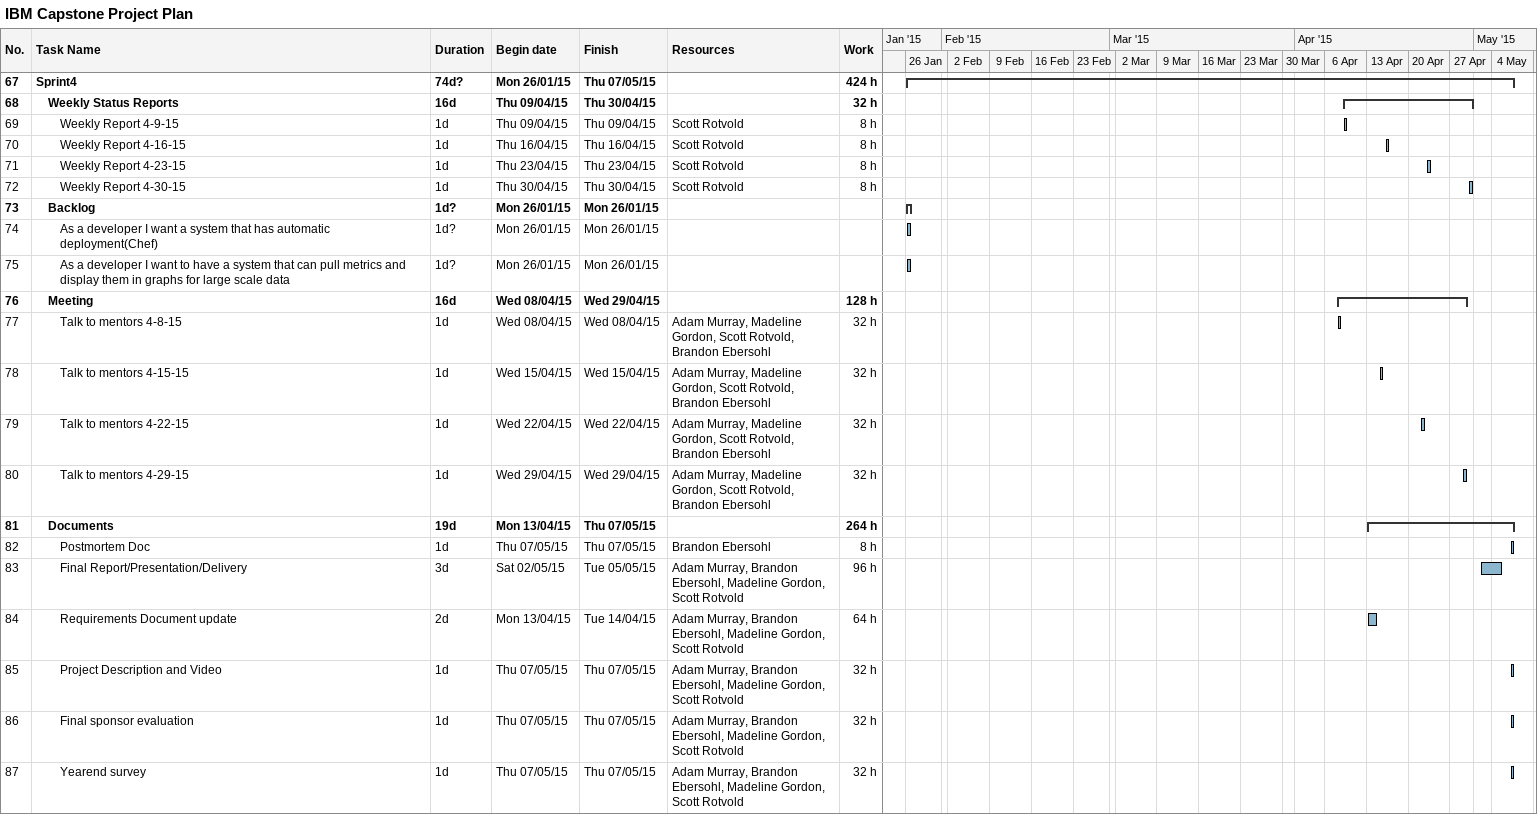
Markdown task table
IBM Capstone Project Plan

| ID | Level | Task | Duration | Start | Finish | Resources | Work (h) |
|---|---|---|---|---|---|---|---|
| 67 | 1 | **Sprint4** | 74d? | 2015-01-26 | 2015-05-07 |  | 424 |
| 68 | 2 | **Weekly Status Reports** | 16d | 2015-04-09 | 2015-04-30 |  | 32 |
| 69 | 3 | Weekly Report 4-9-15 | 1d | 2015-04-09 | 2015-04-09 | Scott Rotvold | 8 |
| 70 | 3 | Weekly Report 4-16-15 | 1d | 2015-04-16 | 2015-04-16 | Scott Rotvold | 8 |
| 71 | 3 | Weekly Report 4-23-15 | 1d | 2015-04-23 | 2015-04-23 | Scott Rotvold | 8 |
| 72 | 3 | Weekly Report 4-30-15 | 1d | 2015-04-30 | 2015-04-30 | Scott Rotvold | 8 |
| 73 | 2 | **Backlog** | 1d? | 2015-01-26 | 2015-01-26 |  |  |
| 74 | 3 | As a developer I want a system that has automatic deployment(Chef) | 1d? | 2015-01-26 | 2015-01-26 |  |  |
| 75 | 3 | As a developer I want to have a system that can pull metrics and display them in graphs for large scale data | 1d? | 2015-01-26 | 2015-01-26 |  |  |
| 76 | 2 | **Meeting** | 16d | 2015-04-08 | 2015-04-29 |  | 128 |
| 77 | 3 | Talk to mentors 4-8-15 | 1d | 2015-04-08 | 2015-04-08 | Adam Murray, Madeline Gordon, Scott Rotvold, Brandon Ebersohl | 32 |
| 78 | 3 | Talk to mentors 4-15-15 | 1d | 2015-04-15 | 2015-04-15 | Adam Murray, Madeline Gordon, Scott Rotvold, Brandon Ebersohl | 32 |
| 79 | 3 | Talk to mentors 4-22-15 | 1d | 2015-04-22 | 2015-04-22 | Adam Murray, Madeline Gordon, Scott Rotvold, Brandon Ebersohl | 32 |
| 80 | 3 | Talk to mentors 4-29-15 | 1d | 2015-04-29 | 2015-04-29 | Adam Murray, Madeline Gordon, Scott Rotvold, Brandon Ebersohl | 32 |
| 81 | 2 | **Documents** | 19d | 2015-04-13 | 2015-05-07 |  | 264 |
| 82 | 3 | Postmortem Doc | 1d | 2015-05-07 | 2015-05-07 | Brandon Ebersohl | 8 |
| 83 | 3 | Final Report/Presentation/Delivery | 3d | 2015-05-02 | 2015-05-05 | Adam Murray, Brandon Ebersohl, Madeline Gordon, Scott Rotvold | 96 |
| 84 | 3 | Requirements Document update | 2d | 2015-04-13 | 2015-04-14 | Adam Murray, Brandon Ebersohl, Madeline Gordon, Scott Rotvold | 64 |
| 85 | 3 | Project Description and Video | 1d | 2015-05-07 | 2015-05-07 | Adam Murray, Brandon Ebersohl, Madeline Gordon, Scott Rotvold | 32 |
| 86 | 3 | Final sponsor evaluation | 1d | 2015-05-07 | 2015-05-07 | Adam Murray, Brandon Ebersohl, Madeline Gordon, Scott Rotvold | 32 |
| 87 | 3 | Yearend survey | 1d | 2015-05-07 | 2015-05-07 | Adam Murray, Brandon Ebersohl, Madeline Gordon, Scott Rotvold | 32 |
